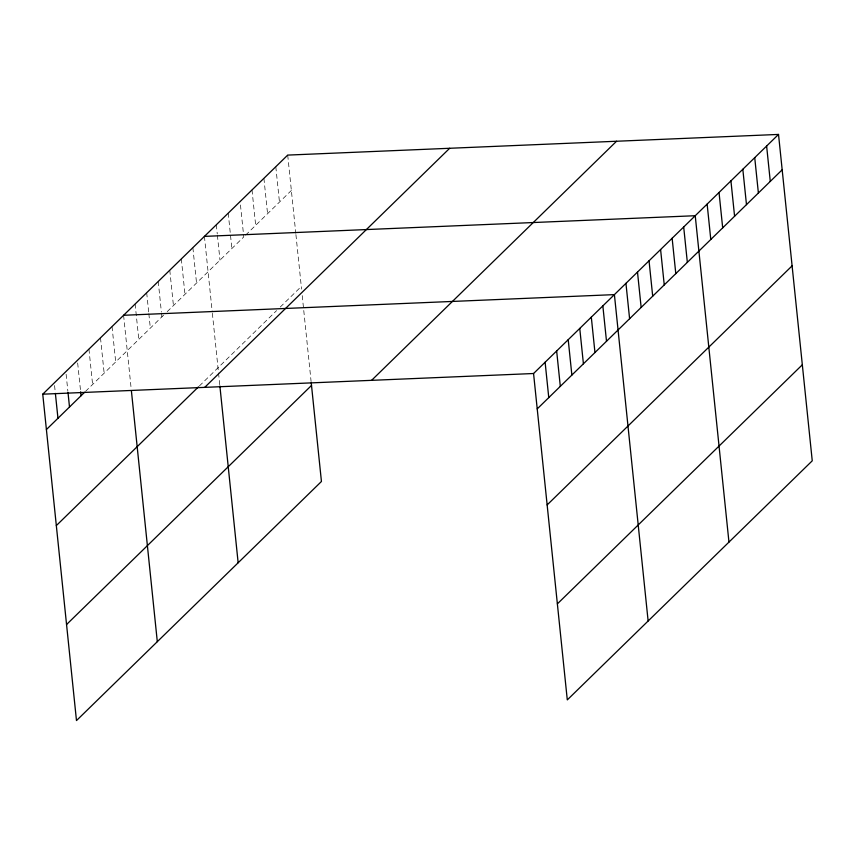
<?xml version="1.0" encoding="UTF-8"?>
<svg xmlns="http://www.w3.org/2000/svg" width="855" height="855" viewBox="0 0 855 855"><rect width="100%" height="100%" fill="white"/><g stroke="black" fill="none" stroke-linecap="round" stroke-linejoin="round"><path stroke-width="0.64" stroke-dasharray="4.28 3.21" d="M85.489 391.408L163.658 315.11M167.217 311.648L243.771 236.921L240.116 201.545M245.599 235.136L291.363 190.473M199.343 386L276.571 310.622M280.237 307.052L301.281 286.51M287.708 155.097L295.787 233.297M295.916 234.591L301.559 289.108M302.221 295.616L311.102 381.544M275.802 166.714L279.467 202.079M263.906 178.321L267.562 213.697M252.011 189.938L255.666 225.314M228.221 213.162L231.876 248.538M216.315 224.769L217.266 233.949M217.405 235.253L219.97 260.144M204.42 236.386L212.232 311.99M212.371 313.293L218.399 371.701M218.538 373.004L219.746 384.718M192.877 247.661L196.532 283.026M181.324 258.926L184.979 294.302M169.782 270.201L173.437 305.577M158.228 281.477L161.339 311.605M161.477 312.919L161.884 316.842M146.686 292.741L148.717 312.396M148.845 313.7L150.341 328.117M135.133 304.017L138.788 339.392M123.59 315.281L131.264 389.591M112.037 326.557L115.692 361.932M100.495 337.832L104.15 373.197M88.941 349.096L92.597 384.472M77.666 362.99L80.648 391.814M66.113 374.266L67.876 391.291M54.57 385.53L55.244 392.082"/><path stroke-width="1.28" d="M311.241 382.848L321.437 481.483L76.48 720.573L42.75 394.187L287.708 155.097L778.52 134.427L812.25 460.813L567.293 699.903L533.563 373.517L778.52 134.427M46.405 429.552L84.602 392.274M56.334 525.59L198.456 386.866M204.719 387.368L449.677 148.278M66.551 624.535L311.509 385.445M371.594 380.336L616.551 141.246M537.218 408.893L782.175 169.803M547.147 504.92L792.104 265.841M557.375 603.865L802.321 364.786M204.42 236.386L695.233 215.717L728.962 542.102M123.59 315.281L614.403 294.622L648.133 621.008M42.75 394.187L533.563 373.517M766.625 146.045L770.28 181.42M754.73 157.662L758.385 193.027M742.824 169.269L746.479 204.644M730.929 180.886L734.584 216.251M719.034 192.493L722.689 227.868M707.138 204.11L710.794 239.486M683.69 226.992L687.345 262.367M672.137 238.267L675.792 273.632M660.594 249.532L664.25 284.907M649.041 260.807L652.696 296.183M637.499 272.072L641.154 307.447M625.946 283.347L629.601 318.723M602.85 305.887L606.505 341.263M591.307 317.162L594.962 352.538M579.754 328.427L583.409 363.803M568.212 339.702L571.867 375.078M556.658 350.978L560.314 386.353M545.116 362.242L548.771 397.618M219.885 386.022L238.15 562.772M131.403 390.885L157.309 641.667M80.648 391.814L81.054 395.747M68.015 392.605L69.501 407.012M55.383 393.396L57.958 418.287"/></g></svg>
